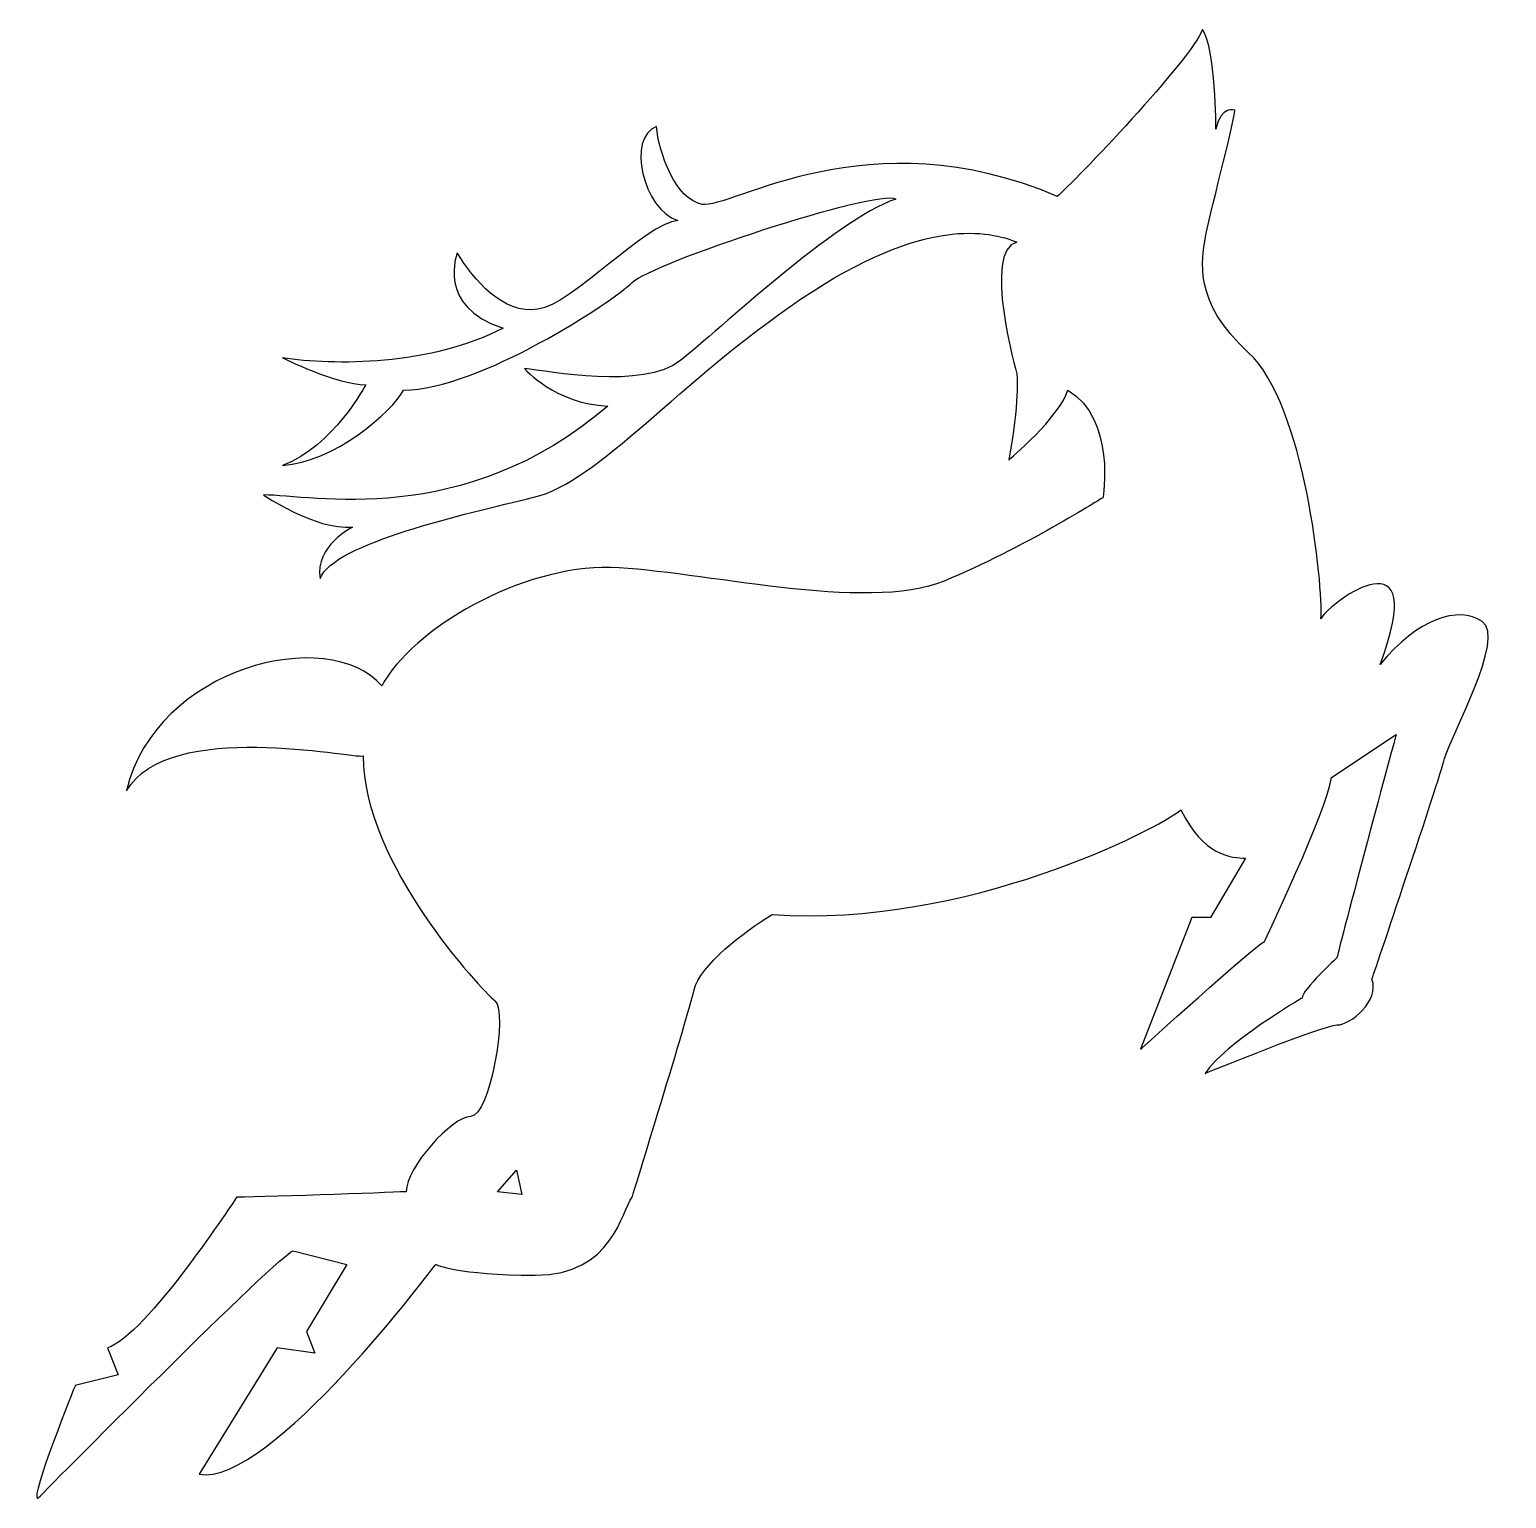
# Model space of a CAD drawing. Header units: centimetres. Extents: x -9.9 to 10.1, y -9.9 to 9.9.
import ezdxf

# ---------------------------------------------------------------- set-up
doc = ezdxf.new("R2010")
doc.units = ezdxf.units.CM
doc.header["$MEASUREMENT"] = 0
doc.layers.add('Camada 1', color=7, linetype='Continuous')

msp = doc.modelspace()

# ---------------------------------------------------------------- linework, layer by layer
at = {"layer": 'Camada 1'}
for points, knots in [([(-7.62777, -9.61496), (-7.62777, -9.61496), (-6.57158, -7.90313), (-6.57158, -7.90313), (-6.57158, -7.90313), (-6.57158, -7.90313), (-6.0617, -7.97605), (-6.0617, -7.97605), (-6.0617, -7.97605), (-6.0617, -7.97605), (-6.17089, -7.68466), (-6.17089, -7.68466), (-6.17089, -7.68466), (-6.17089, -7.68466), (-5.62463, -6.7742), (-5.62463, -6.7742), (-5.62463, -6.7742), (-5.62463, -6.7742), (-6.35298, -6.59209), (-6.35298, -6.59209), (-6.35298, -6.59209), (-6.49863, -6.59209), (-9.81288, -9.94272), (-9.81288, -9.94272), (-9.81288, -9.94272), (-9.92215, -9.94272), (-9.303, -8.41308), (-9.303, -8.41308), (-9.303, -8.41308), (-9.303, -8.41308), (-8.72031, -8.26732), (-8.72031, -8.26732), (-8.72031, -8.26732), (-8.72031, -8.26732), (-8.86604, -7.90309), (-8.86604, -7.90309), (-8.86604, -7.90309), (-8.35608, -7.75744), (-7.11786, -5.8636), (-7.11786, -5.8636), (-7.11786, -5.8636), (-6.64436, -5.8636), (-4.82334, -5.79079), (-4.82334, -5.79079), (-4.82334, -5.79079), (-4.82334, -5.46302), (-4.20419, -4.77103), (-3.94924, -4.77103), (-3.94924, -4.77103), (-3.69429, -4.77103), (-3.43936, -3.35061), (-3.62147, -3.20499), (-3.62147, -3.20499), (-3.80358, -3.05931), (-5.40611, -1.34751), (-5.40611, 0.10929), (-5.40611, 0.10929), (-5.55176, 0.07283), (-8.0284, 0.61917), (-8.61098, -0.36421), (-8.61098, -0.36421), (-8.2104, 1.31116), (-5.87953, 1.89385), (-5.15108, 1.05623), (-5.15108, 1.05623), (-4.7505, 1.82103), (-3.25725, 2.69522), (-2.0554, 2.65876), (-2.0554, 2.65876), (-0.85355, 2.6223), (1.40458, 2.03953), (2.46069, 2.47665), (2.46069, 2.47665), (3.51683, 2.91361), (4.60948, 3.60557), (4.60948, 3.60557), (4.60948, 3.60557), (4.60948, 3.60557), (4.79151, 4.66176), (4.13598, 5.06245), (4.13598, 5.06245), (4.02671, 4.69822), (3.33472, 4.11545), (3.33472, 4.11545), (3.33472, 4.11545), (3.48048, 4.88033), (3.44402, 5.28094), (3.44402, 5.28094), (3.44402, 5.28094), (3.44402, 5.28094), (2.97052, 6.95628), (3.44402, 7.0655), (3.44402, 7.0655), (3.07979, 7.21115), (2.20569, 7.42973), (0.53045, 6.3007), (0.53045, 6.3007), (-1.14481, 5.17167), (-2.20103, 3.82415), (-3.11157, 3.6056), (-3.11157, 3.6056), (-4.02213, 3.38713), (-5.80659, 2.98655), (-5.9887, 2.51303), (-5.9887, 2.51303), (-6.06162, 2.9501), (-5.55174, 3.20502), (-5.55174, 3.20502), (-5.55174, 3.20502), (-6.06162, 3.16864), (-6.75361, 3.64206), (-6.75361, 3.64206), (-6.75361, 3.64206), (-6.09808, 3.64206), (-4.05841, 3.16864), (-2.09184, 4.8439), (-2.09184, 4.8439), (-2.82029, 4.88036), (-3.22076, 5.35378), (-3.22076, 5.35378), (-3.22076, 5.35378), (-2.89299, 5.31732), (-1.61834, 5.06247), (-1.10846, 5.46305), (-1.10846, 5.46305), (-0.59858, 5.86363), (0.96746, 7.35688), (1.80513, 7.64827), (1.80513, 7.64827), (1.55018, 7.79392), (-1.50904, 6.77417), (-1.76407, 6.51916), (-1.76407, 6.51916), (-2.01892, 6.26431), (-3.83994, 5.06247), (-4.85975, 5.06247), (-4.85975, 5.06247), (-5.0054, 4.77106), (-5.80659, 4.07901), (-6.49855, 4.04263), (-6.49855, 4.04263), (-5.80659, 4.29756), (-5.36963, 5.1352), (-5.36963, 5.1352), (-5.36963, 5.1352), (-5.77024, 5.1352), (-6.49855, 5.49943), (-6.49855, 5.49943), (-6.49855, 5.49943), (-5.80659, 5.39024), (-4.49552, 5.39016), (-3.51222, 5.90012), (-3.51222, 5.90012), (-4.4226, 6.19143), (-4.13129, 6.91988), (-4.13129, 6.91988), (-4.13129, 6.91988), (-3.91272, 6.55565), (-3.51222, 6.08224), (-3.03872, 6.15508), (-3.03872, 6.15508), (-2.56522, 6.22789), (-1.58192, 7.32057), (-1.14478, 7.35692), (-1.14478, 7.35692), (-1.61828, 7.50257), (-1.83685, 8.4859), (-1.43627, 8.6316), (-1.43627, 8.6316), (-1.39981, 8.26737), (-1.18124, 7.6483), (-0.81704, 7.57541), (-0.81704, 7.57541), (-0.45281, 7.5026), (1.44102, 8.77731), (3.99036, 7.68468), (3.99036, 7.68468), (4.20885, 7.86679), (5.81138, 9.54216), (5.95703, 9.94277), (5.95703, 9.94277), (6.13914, 9.68784), (6.13914, 8.59522), (6.13914, 8.59522), (6.13914, 8.59522), (6.21195, 8.92299), (6.39407, 8.85015), (6.39407, 8.85015), (6.39407, 8.85015), (6.39407, 8.7045), (6.02995, 7.357), (5.99349, 7.10197), (5.99349, 7.10197), (5.95703, 6.84712), (5.81138, 6.26433), (6.57616, 5.57233), (6.57616, 5.57233), (7.34096, 4.88034), (7.596, 2.40373), (7.55954, 1.96677), (7.55954, 1.96677), (7.70522, 2.2217), (9.05272, 3.16861), (8.36072, 1.34762), (8.36072, 1.34762), (8.8706, 1.96677), (9.41691, 2.14888), (9.74468, 1.93031), (9.74468, 1.93031), (10.07247, 1.71174), (9.30764, 0.36424), (9.2348, 0.07291), (9.2348, 0.07291), (9.16199, -0.21848), (8.25153, -2.91357), (8.25153, -2.91357), (8.25153, -2.91357), (8.36072, -3.20488), (7.96012, -3.53272), (7.77803, -3.53272), (7.77803, -3.53272), (7.59594, -3.53272), (5.99349, -4.18823), (5.99349, -4.18823), (5.99349, -4.18823), (6.24842, -3.78762), (7.30463, -3.1685), (7.30463, -3.1685), (7.30463, -3.1685), (7.30463, -3.0592), (7.77805, -2.62216), (7.77805, -2.62216), (7.77805, -2.62216), (7.81451, -2.44005), (8.57931, 0.4007), (8.57931, 0.4007), (8.57931, 0.4007), (8.57931, 0.4007), (7.70523, -0.1821), (7.70523, -0.1821), (7.70523, -0.1821), (7.63239, -0.65552), (6.79467, -2.4037), (6.79467, -2.4037), (6.79467, -2.4037), (6.64902, -2.47651), (5.11941, -3.8605), (5.11941, -3.8605), (5.11941, -3.8605), (5.11941, -3.8605), (5.8114, -2.07586), (5.8114, -2.07586), (5.8114, -2.07586), (5.8114, -2.07586), (6.06633, -2.07587), (6.06633, -2.07587), (6.06633, -2.07587), (6.06633, -2.07587), (6.53975, -1.27471), (6.53975, -1.27471), (6.53975, -1.27471), (6.35764, -1.27471), (5.95698, -1.23814), (5.66567, -0.6191), (5.66567, -0.6191), (5.37436, -0.87405), (2.7521, -2.22163), (0.12982, -2.03954), (0.12982, -2.03954), (-0.2343, -2.25801), (-0.85348, -2.7315), (-0.92629, -3.05927), (-0.92629, -3.05927), (-0.9991, -3.38704), (-1.76401, -5.86364), (-1.76401, -5.86364), (-1.76401, -5.86364), (-1.90966, -6.04575), (-2.01894, -6.91975), (-3.07505, -6.91975), (-3.07505, -6.91975), (-4.13124, -6.91975), (-4.42255, -6.7741), (-4.42255, -6.7741), (-4.42255, -6.7741), (-4.42255, -6.7741), (-6.68077, -9.79704), (-7.62777, -9.61496)], [0, 0, 0, 0, 0.01369863, 0.01369863, 0.01369863, 0.01369863, 0.02739726, 0.02739726, 0.02739726, 0.02739726, 0.04109589, 0.04109589, 0.04109589, 0.04109589, 0.05479452, 0.05479452, 0.05479452, 0.05479452, 0.06849315, 0.06849315, 0.06849315, 0.06849315, 0.08219178, 0.08219178, 0.08219178, 0.08219178, 0.09589041, 0.09589041, 0.09589041, 0.09589041, 0.10958904, 0.10958904, 0.10958904, 0.10958904, 0.12328767, 0.12328767, 0.12328767, 0.12328767, 0.1369863, 0.1369863, 0.1369863, 0.1369863, 0.15068493, 0.15068493, 0.15068493, 0.15068493, 0.16438356, 0.16438356, 0.16438356, 0.16438356, 0.17808219, 0.17808219, 0.17808219, 0.17808219, 0.19178082, 0.19178082, 0.19178082, 0.19178082, 0.20547945, 0.20547945, 0.20547945, 0.20547945, 0.21917808, 0.21917808, 0.21917808, 0.21917808, 0.23287671, 0.23287671, 0.23287671, 0.23287671, 0.24657534, 0.24657534, 0.24657534, 0.24657534, 0.26027397, 0.26027397, 0.26027397, 0.26027397, 0.2739726, 0.2739726, 0.2739726, 0.2739726, 0.28767123, 0.28767123, 0.28767123, 0.28767123, 0.30136986, 0.30136986, 0.30136986, 0.30136986, 0.31506849, 0.31506849, 0.31506849, 0.31506849, 0.32876712, 0.32876712, 0.32876712, 0.32876712, 0.34246575, 0.34246575, 0.34246575, 0.34246575, 0.35616438, 0.35616438, 0.35616438, 0.35616438, 0.36986301, 0.36986301, 0.36986301, 0.36986301, 0.38356164, 0.38356164, 0.38356164, 0.38356164, 0.39726027, 0.39726027, 0.39726027, 0.39726027, 0.4109589, 0.4109589, 0.4109589, 0.4109589, 0.42465753, 0.42465753, 0.42465753, 0.42465753, 0.43835616, 0.43835616, 0.43835616, 0.43835616, 0.45205479, 0.45205479, 0.45205479, 0.45205479, 0.46575342, 0.46575342, 0.46575342, 0.46575342, 0.47945205, 0.47945205, 0.47945205, 0.47945205, 0.49315068, 0.49315068, 0.49315068, 0.49315068, 0.50684932, 0.50684932, 0.50684932, 0.50684932, 0.52054795, 0.52054795, 0.52054795, 0.52054795, 0.53424658, 0.53424658, 0.53424658, 0.53424658, 0.54794521, 0.54794521, 0.54794521, 0.54794521, 0.56164384, 0.56164384, 0.56164384, 0.56164384, 0.57534247, 0.57534247, 0.57534247, 0.57534247, 0.5890411, 0.5890411, 0.5890411, 0.5890411, 0.60273973, 0.60273973, 0.60273973, 0.60273973, 0.61643836, 0.61643836, 0.61643836, 0.61643836, 0.63013699, 0.63013699, 0.63013699, 0.63013699, 0.64383562, 0.64383562, 0.64383562, 0.64383562, 0.65753425, 0.65753425, 0.65753425, 0.65753425, 0.67123288, 0.67123288, 0.67123288, 0.67123288, 0.68493151, 0.68493151, 0.68493151, 0.68493151, 0.69863014, 0.69863014, 0.69863014, 0.69863014, 0.71232877, 0.71232877, 0.71232877, 0.71232877, 0.7260274, 0.7260274, 0.7260274, 0.7260274, 0.73972603, 0.73972603, 0.73972603, 0.73972603, 0.75342466, 0.75342466, 0.75342466, 0.75342466, 0.76712329, 0.76712329, 0.76712329, 0.76712329, 0.78082192, 0.78082192, 0.78082192, 0.78082192, 0.79452055, 0.79452055, 0.79452055, 0.79452055, 0.80821918, 0.80821918, 0.80821918, 0.80821918, 0.82191781, 0.82191781, 0.82191781, 0.82191781, 0.83561644, 0.83561644, 0.83561644, 0.83561644, 0.84931507, 0.84931507, 0.84931507, 0.84931507, 0.8630137, 0.8630137, 0.8630137, 0.8630137, 0.87671233, 0.87671233, 0.87671233, 0.87671233, 0.89041096, 0.89041096, 0.89041096, 0.89041096, 0.90410959, 0.90410959, 0.90410959, 0.90410959, 0.91780822, 0.91780822, 0.91780822, 0.91780822, 0.93150685, 0.93150685, 0.93150685, 0.93150685, 0.94520548, 0.94520548, 0.94520548, 0.94520548, 0.95890411, 0.95890411, 0.95890411, 0.95890411, 0.97260274, 0.97260274, 0.97260274, 0.97260274, 1, 1, 1, 1]), ([(-3.25733, -5.82726), (-3.25733, -5.82726), (-3.33025, -5.49939), (-3.33025, -5.49939), (-3.33025, -5.49939), (-3.33025, -5.49939), (-3.5851, -5.7908), (-3.5851, -5.7908), (-3.5851, -5.7908), (-3.5851, -5.7908), (-3.25733, -5.82726), (-3.25733, -5.82726)], [0, 0, 0, 0, 0.25, 0.25, 0.25, 0.25, 0.5, 0.5, 0.5, 0.5, 1, 1, 1, 1])]:
    msp.add_open_spline(points, degree=3, knots=knots, dxfattribs=at)

doc.saveas('drawing.dxf')
